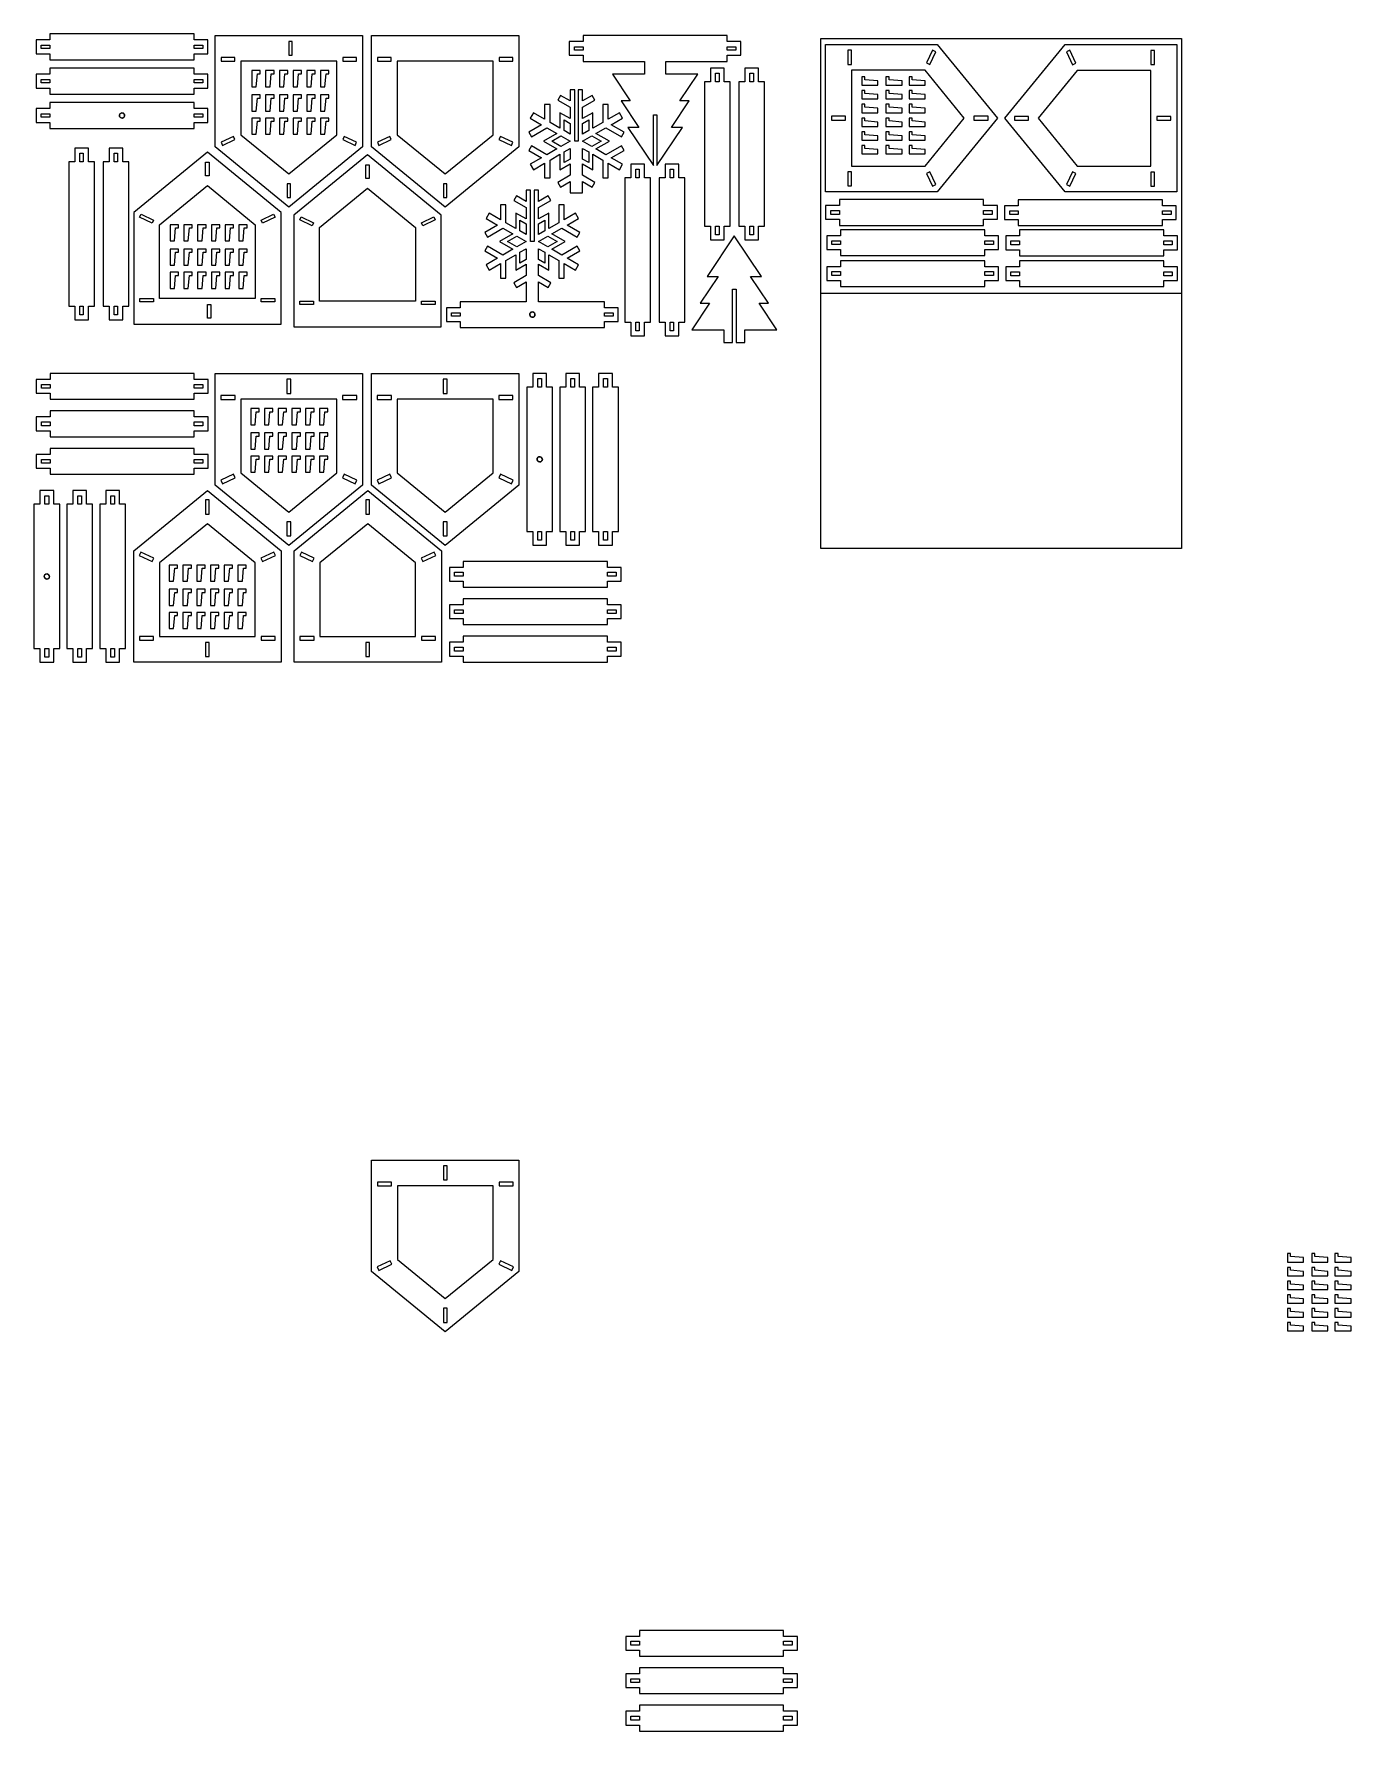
# Model space of a CAD drawing. Header units: millimetres. Extents: x -239 to 528, y -1148 to -160.
import ezdxf

# ---------------------------------------------------------------- set-up
doc = ezdxf.new("R2010")
doc.units = ezdxf.units.MM
doc.layers.add('ProfileEdges', color=4, linetype='Continuous')

msp = doc.modelspace()

# ---------------------------------------------------------------- linework, layer by layer
at = {"layer": 'ProfileEdges', "color": 6}
msp.add_line((428.89, -310.66), (218.89, -310.66), dxfattribs=at)
at = {"layer": 'ProfileEdges'}
for points in [[(-230.05, -159.52), (-230.05, -163.02), (-238.05, -163.02), (-238.05, -171.02), (-230.05, -171.02), (-230.05, -174.52), (-146.05, -174.52), (-146.05, -171.02), (-138.05, -171.02), (-138.05, -163.02), (-146.05, -163.02), (-146.05, -159.52)], [(-230.05, -168.02), (-235.05, -168.02), (-235.05, -166.02), (-230.05, -166.02)], [(-146.05, -168.02), (-146.05, -166.02), (-141.05, -166.02), (-141.05, -168.02)], [(-48.01, -225.34), (-90.91, -260.44), (-133.81, -225.34), (-133.81, -160.33), (-48.01, -160.33)], [(-90.91, -171.83), (-88.91, -171.83), (-88.91, -163.83), (-90.91, -163.83)], [(0.11, -260.44), (-42.79, -225.34), (-42.79, -160.33), (43.01, -160.33), (43.01, -225.34)], [(107.95, -198.41), (102.58, -198.41), (112.91, -213.91), (106.55, -213.91), (121.42, -236.22), (121.42, -206.59), (123.42, -206.59), (123.42, -236.22), (138.29, -213.91), (131.93, -213.91), (142.26, -198.41), (136.89, -198.41), (147.22, -182.91), (128.62, -182.91), (128.62, -175.47), (164.42, -175.47), (164.42, -171.97), (172.42, -171.97), (172.42, -163.97), (164.42, -163.97), (164.42, -160.47), (80.42, -160.47), (80.42, -163.97), (72.42, -163.97), (72.42, -171.97), (80.42, -171.97), (80.42, -175.47), (116.22, -175.47), (116.22, -182.91), (97.62, -182.91)], [(80.42, -168.97), (75.42, -168.97), (75.42, -166.97), (80.42, -166.97)], [(164.42, -168.97), (164.42, -166.97), (169.42, -166.97), (169.42, -168.97)], [(-122.31, -173.33), (-130.31, -173.33), (-130.31, -175.33), (-122.31, -175.33)], [(-118.81, -175.33), (-118.81, -218.23), (-90.91, -241.06), (-63.01, -218.23), (-63.01, -175.33)], [(-59.51, -173.33), (-59.51, -175.33), (-51.51, -175.33), (-51.51, -173.33)], [(-31.29, -175.33), (-31.29, -173.33), (-39.29, -173.33), (-39.29, -175.33)], [(0.11, -241.06), (28.01, -218.23), (28.01, -175.33), (-27.79, -175.33), (-27.79, -218.23)], [(31.51, -175.33), (39.51, -175.33), (39.51, -173.33), (31.51, -173.33)], [(-230.05, -179.52), (-230.05, -183.02), (-238.05, -183.02), (-238.05, -191.02), (-230.05, -191.02), (-230.05, -194.52), (-146.05, -194.52), (-146.05, -191.02), (-138.05, -191.02), (-138.05, -183.02), (-146.05, -183.02), (-146.05, -179.52)], [(-230.05, -188.02), (-235.05, -188.02), (-235.05, -186.02), (-230.05, -186.02)], [(-146.05, -188.02), (-146.05, -186.02), (-141.05, -186.02), (-141.05, -188.02)], [(-109.22, -182.66), (-107.53, -182.66), (-107.53, -180.86), (-112.43, -180.86), (-112.43, -190.26), (-109.85, -190.26)], [(-101.22, -182.66), (-99.53, -182.66), (-99.53, -180.86), (-104.43, -180.86), (-104.43, -190.26), (-101.85, -190.26)], [(-93.22, -182.66), (-91.53, -182.66), (-91.53, -180.86), (-96.43, -180.86), (-96.43, -190.26), (-93.85, -190.26)], [(-85.22, -182.66), (-83.53, -182.66), (-83.53, -180.86), (-88.43, -180.86), (-88.43, -190.26), (-85.85, -190.26)], [(-77.22, -182.66), (-75.53, -182.66), (-75.53, -180.86), (-80.43, -180.86), (-80.43, -190.26), (-77.85, -190.26)], [(-69.22, -182.66), (-67.53, -182.66), (-67.53, -180.86), (-72.43, -180.86), (-72.43, -190.26), (-69.85, -190.26)], [(151.14, -271.42), (154.64, -271.42), (154.64, -279.42), (162.64, -279.42), (162.64, -271.42), (166.14, -271.42), (166.14, -187.42), (162.64, -187.42), (162.64, -179.42), (154.64, -179.42), (154.64, -187.42), (151.14, -187.42)], [(159.64, -187.42), (157.64, -187.42), (157.64, -182.42), (159.64, -182.42)], [(171.14, -271.42), (174.64, -271.42), (174.64, -279.42), (182.64, -279.42), (182.64, -271.42), (186.14, -271.42), (186.14, -187.42), (182.64, -187.42), (182.64, -179.42), (174.64, -179.42), (174.64, -187.42), (171.14, -187.42)], [(179.64, -187.42), (177.64, -187.42), (177.64, -182.42), (179.64, -182.42)], [(-109.22, -196.82), (-107.53, -196.82), (-107.53, -195.02), (-112.43, -195.02), (-112.43, -204.42), (-109.85, -204.42)], [(-101.22, -196.82), (-99.53, -196.82), (-99.53, -195.02), (-104.43, -195.02), (-104.43, -204.42), (-101.85, -204.42)], [(-93.22, -196.82), (-91.53, -196.82), (-91.53, -195.02), (-96.43, -195.02), (-96.43, -204.42), (-93.85, -204.42)], [(-85.22, -196.82), (-83.53, -196.82), (-83.53, -195.02), (-88.43, -195.02), (-88.43, -204.42), (-85.85, -204.42)], [(-77.22, -196.82), (-75.53, -196.82), (-75.53, -195.02), (-80.43, -195.02), (-80.43, -204.42), (-77.85, -204.42)], [(-69.22, -196.82), (-67.53, -196.82), (-67.53, -195.02), (-72.43, -195.02), (-72.43, -204.42), (-69.85, -204.42)], [(86.18, -229.62), (91.97, -232.96), (91.97, -243.35), (95.08, -243.35), (95.08, -234.76), (101.66, -238.56), (103.46, -235.44), (96.88, -231.64), (104.33, -227.35), (102.77, -224.65), (93.77, -229.84), (87.98, -226.5), (95.78, -222), (87.98, -217.5), (93.77, -214.16), (102.77, -219.35), (104.33, -216.65), (96.88, -212.36), (103.46, -208.56), (101.66, -205.44), (95.08, -209.24), (95.08, -200.65), (91.97, -200.65), (91.97, -211.04), (86.18, -214.38), (86.18, -205.37), (80.18, -208.84), (80.18, -202.16), (87.38, -198), (85.82, -195.3), (80.18, -198.56), (80.18, -192), (77.58, -192), (77.58, -222), (75.58, -222), (75.58, -192), (72.98, -192), (72.98, -198.56), (67.34, -195.3), (65.78, -198), (72.98, -202.16), (72.98, -208.84), (66.98, -205.37), (66.98, -214.38), (61.2, -211.04), (61.2, -200.65), (58.08, -200.65), (58.08, -209.24), (51.5, -205.44), (49.7, -208.56), (56.28, -212.36), (48.84, -216.65), (50.4, -219.35), (59.4, -214.16), (65.18, -217.5), (57.38, -222), (65.18, -226.5), (59.4, -229.84), (50.4, -224.65), (48.84, -227.35), (56.28, -231.64), (49.7, -235.44), (51.5, -238.56), (58.08, -234.76), (58.08, -243.35), (61.2, -243.35), (61.2, -232.96), (66.98, -229.62), (66.98, -238.63), (72.98, -235.16), (72.98, -241.84), (65.78, -246), (67.34, -248.7), (72.98, -245.44), (72.98, -252), (80.18, -252), (80.18, -245.44), (85.82, -248.7), (87.38, -246), (80.18, -241.84), (80.18, -235.16), (86.18, -238.63)], [(-230.05, -199.52), (-230.05, -203.02), (-238.05, -203.02), (-238.05, -211.02), (-230.05, -211.02), (-230.05, -214.52), (-146.05, -214.52), (-146.05, -211.02), (-138.05, -211.02), (-138.05, -203.02), (-146.05, -203.02), (-146.05, -199.52)], [(-230.05, -208.02), (-235.05, -208.02), (-235.05, -206.02), (-230.05, -206.02)], [(-189.27, -207.96), (-188.64, -208.44), (-187.85, -208.55), (-187.11, -208.24), (-186.63, -207.61), (-186.52, -206.82), (-186.83, -206.08), (-187.46, -205.6), (-188.25, -205.49), (-188.99, -205.8), (-189.47, -206.43), (-189.57, -207.22)], [(-189.57, -206.82), (-189.27, -206.08), (-188.64, -205.6), (-187.85, -205.49), (-187.11, -205.8), (-186.63, -206.43), (-186.52, -207.22), (-186.83, -207.96), (-187.46, -208.44), (-188.25, -208.55), (-188.99, -208.24), (-189.47, -207.61)], [(-146.05, -208.02), (-146.05, -206.02), (-141.05, -206.02), (-141.05, -208.02)], [(-109.22, -210.33), (-107.53, -210.33), (-107.53, -208.53), (-112.43, -208.53), (-112.43, -217.93), (-109.85, -217.93)], [(-101.22, -210.33), (-99.53, -210.33), (-99.53, -208.53), (-104.43, -208.53), (-104.43, -217.93), (-101.85, -217.93)], [(-93.22, -210.33), (-91.53, -210.33), (-91.53, -208.53), (-96.43, -208.53), (-96.43, -217.93), (-93.85, -217.93)], [(-85.22, -210.33), (-83.53, -210.33), (-83.53, -208.53), (-88.43, -208.53), (-88.43, -217.93), (-85.85, -217.93)], [(-77.22, -210.33), (-75.53, -210.33), (-75.53, -208.53), (-80.43, -208.53), (-80.43, -217.93), (-77.85, -217.93)], [(-69.22, -210.33), (-67.53, -210.33), (-67.53, -208.53), (-72.43, -208.53), (-72.43, -217.93), (-69.85, -217.93)], [(72.98, -217.84), (69.38, -215.76), (69.38, -209.53), (72.98, -211.61)], [(80.18, -217.84), (80.18, -211.61), (83.78, -209.53), (83.78, -215.76)], [(-219.11, -318.03), (-215.61, -318.03), (-215.61, -326.03), (-207.61, -326.03), (-207.61, -318.03), (-204.11, -318.03), (-204.11, -234.03), (-207.61, -234.03), (-207.61, -226.03), (-215.61, -226.03), (-215.61, -234.03), (-219.11, -234.03)], [(-199.11, -318.03), (-195.61, -318.03), (-195.61, -326.03), (-187.61, -326.03), (-187.61, -318.03), (-184.11, -318.03), (-184.11, -234.03), (-187.61, -234.03), (-187.61, -226.03), (-195.61, -226.03), (-195.61, -234.03), (-199.11, -234.03)], [(-123.12, -219.17), (-130.35, -222.6), (-129.5, -224.4), (-122.27, -220.98)], [(-58.7, -219.17), (-59.55, -220.98), (-52.32, -224.4), (-51.47, -222.6)], [(-31.24, -220.98), (-32.1, -219.17), (-39.33, -222.6), (-38.47, -224.4)], [(31.47, -220.98), (38.7, -224.4), (39.56, -222.6), (32.33, -219.17)], [(67.58, -225.12), (62.18, -222), (67.58, -218.88), (72.98, -222)], [(72.98, -232.39), (69.38, -234.47), (69.38, -228.24), (72.98, -226.16)], [(80.18, -222), (85.58, -218.88), (90.98, -222), (85.58, -225.12)], [(80.18, -232.39), (80.18, -226.16), (83.78, -228.24), (83.78, -234.47)], [(-210.61, -234.03), (-212.61, -234.03), (-212.61, -229.03), (-210.61, -229.03)], [(-190.61, -234.03), (-192.61, -234.03), (-192.61, -229.03), (-190.61, -229.03)], [(-95.46, -263.51), (-138.36, -228.41), (-181.26, -263.51), (-181.26, -328.52), (-95.46, -328.52)], [(-139.36, -242.1), (-139.36, -234.1), (-137.36, -234.1), (-137.36, -242.1)], [(-45.09, -229.96), (-87.99, -265.06), (-87.99, -330.06), (-2.19, -330.06), (-2.19, -265.06)], [(-46.09, -243.65), (-46.09, -235.65), (-44.09, -235.65), (-44.09, -243.65)], [(104.69, -327.3), (108.19, -327.3), (108.19, -335.3), (116.19, -335.3), (116.19, -327.3), (119.69, -327.3), (119.69, -243.3), (116.19, -243.3), (116.19, -235.3), (108.19, -235.3), (108.19, -243.3), (104.69, -243.3)], [(124.69, -327.3), (128.19, -327.3), (128.19, -335.3), (136.19, -335.3), (136.19, -327.3), (139.69, -327.3), (139.69, -243.3), (136.19, -243.3), (136.19, -235.3), (128.19, -235.3), (128.19, -243.3), (124.69, -243.3)], [(-91.91, -246.75), (-91.91, -254.75), (-89.91, -254.75), (-89.91, -246.75)], [(-0.89, -246.75), (-0.89, -254.75), (1.11, -254.75), (1.11, -246.75)], [(113.19, -243.3), (111.19, -243.3), (111.19, -238.3), (113.19, -238.3)], [(133.19, -243.3), (131.19, -243.3), (131.19, -238.3), (133.19, -238.3)], [(-166.26, -313.52), (-166.26, -270.62), (-138.36, -247.79), (-110.46, -270.62), (-110.46, -313.52)], [(-45.09, -249.34), (-17.19, -272.16), (-17.19, -315.06), (-72.99, -315.06), (-72.99, -272.16)], [(0.89, -326.93), (8.89, -326.93), (8.89, -330.43), (92.89, -330.43), (92.89, -326.93), (100.89, -326.93), (100.89, -318.93), (92.89, -318.93), (92.89, -315.43), (54.49, -315.43), (54.49, -303.87), (60.14, -307.13), (61.69, -304.43), (54.49, -300.27), (54.49, -293.59), (60.49, -297.06), (60.49, -288.05), (66.28, -291.39), (66.28, -301.78), (69.4, -301.78), (69.4, -293.19), (75.98, -296.99), (77.78, -293.87), (71.2, -290.07), (78.64, -285.78), (77.08, -283.08), (68.08, -288.27), (62.29, -284.93), (70.09, -280.43), (62.29, -275.93), (68.08, -272.59), (77.08, -277.78), (78.64, -275.08), (71.2, -270.79), (77.78, -266.99), (75.98, -263.87), (69.4, -267.67), (69.4, -259.08), (66.28, -259.08), (66.28, -269.47), (60.49, -272.81), (60.49, -263.8), (54.49, -267.27), (54.49, -260.59), (61.69, -256.43), (60.14, -253.73), (54.49, -256.99), (54.49, -250.43), (51.89, -250.43), (51.89, -280.43), (49.89, -280.43), (49.89, -250.43), (47.29, -250.43), (47.29, -256.99), (41.65, -253.73), (40.09, -256.43), (47.29, -260.59), (47.29, -267.27), (41.29, -263.8), (41.29, -272.81), (35.51, -269.47), (35.51, -259.08), (32.39, -259.08), (32.39, -267.67), (25.81, -263.87), (24.01, -266.99), (30.59, -270.79), (23.15, -275.08), (24.71, -277.78), (33.71, -272.59), (39.49, -275.93), (31.69, -280.43), (39.49, -284.93), (33.71, -288.27), (24.71, -283.08), (23.15, -285.78), (30.59, -290.07), (24.01, -293.87), (25.81, -296.99), (32.39, -293.19), (32.39, -301.78), (35.51, -301.78), (35.51, -291.39), (41.29, -288.05), (41.29, -297.06), (47.29, -293.59), (47.29, -300.27), (40.09, -304.43), (41.65, -307.13), (47.29, -303.87), (47.29, -315.43), (8.89, -315.43), (8.89, -318.93), (0.89, -318.93)], [(-170.58, -269.68), (-177.8, -266.26), (-176.95, -264.45), (-169.72, -267.87)], [(-106.15, -269.68), (-107, -267.87), (-99.77, -264.45), (-98.92, -266.26)], [(-76.45, -269.42), (-77.3, -271.23), (-84.53, -267.8), (-83.68, -265.99)], [(-13.73, -269.42), (-6.5, -265.99), (-5.65, -267.8), (-12.87, -271.23)], [(-156.82, -272.42), (-155.12, -272.42), (-155.12, -270.62), (-160.02, -270.62), (-160.02, -280.02), (-157.45, -280.02)], [(-148.82, -272.42), (-147.12, -272.42), (-147.12, -270.62), (-152.02, -270.62), (-152.02, -280.02), (-149.45, -280.02)], [(-140.82, -272.42), (-139.12, -272.42), (-139.12, -270.62), (-144.02, -270.62), (-144.02, -280.02), (-141.45, -280.02)], [(-132.82, -272.42), (-131.12, -272.42), (-131.12, -270.62), (-136.02, -270.62), (-136.02, -280.02), (-133.45, -280.02)], [(-124.82, -272.42), (-123.12, -272.42), (-123.12, -270.62), (-128.02, -270.62), (-128.02, -280.02), (-125.45, -280.02)], [(-116.82, -272.42), (-115.12, -272.42), (-115.12, -270.62), (-120.02, -270.62), (-120.02, -280.02), (-117.45, -280.02)], [(47.29, -276.27), (43.69, -274.19), (43.69, -267.96), (47.29, -270.04)], [(54.49, -276.27), (54.49, -270.04), (58.09, -267.96), (58.09, -274.19)], [(159.64, -271.42), (159.64, -276.42), (157.64, -276.42), (157.64, -271.42)], [(179.64, -271.42), (179.64, -276.42), (177.64, -276.42), (177.64, -271.42)], [(-156.82, -286.58), (-155.12, -286.58), (-155.12, -284.78), (-160.02, -284.78), (-160.02, -294.18), (-157.45, -294.18)], [(-148.82, -286.58), (-147.12, -286.58), (-147.12, -284.78), (-152.02, -284.78), (-152.02, -294.18), (-149.45, -294.18)], [(-140.82, -286.58), (-139.12, -286.58), (-139.12, -284.78), (-144.02, -284.78), (-144.02, -294.18), (-141.45, -294.18)], [(-132.82, -286.58), (-131.12, -286.58), (-131.12, -284.78), (-136.02, -284.78), (-136.02, -294.18), (-133.45, -294.18)], [(-124.82, -286.58), (-123.12, -286.58), (-123.12, -284.78), (-128.02, -284.78), (-128.02, -294.18), (-125.45, -294.18)], [(-116.82, -286.58), (-115.12, -286.58), (-115.12, -284.78), (-120.02, -284.78), (-120.02, -294.18), (-117.45, -294.18)], [(41.89, -283.55), (36.49, -280.43), (41.89, -277.31), (47.29, -280.43)], [(43.69, -292.9), (43.69, -286.67), (47.29, -284.59), (47.29, -290.82)], [(59.89, -283.55), (54.49, -280.43), (59.89, -277.31), (65.29, -280.43)], [(58.09, -292.9), (54.49, -290.82), (54.49, -284.59), (58.09, -286.67)], [(168.54, -276.99), (152.66, -300.79), (159.03, -300.79), (148.7, -316.29), (154.07, -316.29), (143.74, -331.79), (162.34, -331.79), (162.34, -339.23), (167.54, -339.23), (167.54, -308.11), (169.54, -308.11), (169.54, -339.23), (174.74, -339.23), (174.74, -331.79), (193.34, -331.79), (183, -316.29), (188.38, -316.29), (178.04, -300.79), (184.41, -300.79)], [(-156.82, -300.09), (-155.12, -300.09), (-155.12, -298.29), (-160.02, -298.29), (-160.02, -307.69), (-157.45, -307.69)], [(-148.82, -300.09), (-147.12, -300.09), (-147.12, -298.29), (-152.02, -298.29), (-152.02, -307.69), (-149.45, -307.69)], [(-140.82, -300.09), (-139.12, -300.09), (-139.12, -298.29), (-144.02, -298.29), (-144.02, -307.69), (-141.45, -307.69)], [(-132.82, -300.09), (-131.12, -300.09), (-131.12, -298.29), (-136.02, -298.29), (-136.02, -307.69), (-133.45, -307.69)], [(-124.82, -300.09), (-123.12, -300.09), (-123.12, -298.29), (-128.02, -298.29), (-128.02, -307.69), (-125.45, -307.69)], [(-116.82, -300.09), (-115.12, -300.09), (-115.12, -298.29), (-120.02, -298.29), (-120.02, -307.69), (-117.45, -307.69)], [(-169.76, -315.52), (-177.76, -315.52), (-177.76, -313.52), (-169.76, -313.52)], [(-106.96, -315.52), (-106.96, -313.52), (-98.96, -313.52), (-98.96, -315.52)], [(-76.49, -315.06), (-76.49, -317.06), (-84.49, -317.06), (-84.49, -315.06)], [(-13.69, -315.06), (-5.69, -315.06), (-5.69, -317.06), (-13.69, -317.06)], [(-210.61, -318.03), (-210.61, -323.03), (-212.61, -323.03), (-212.61, -318.03)], [(-190.61, -318.03), (-190.61, -323.03), (-192.61, -323.03), (-192.61, -318.03)], [(-138.36, -317.02), (-136.36, -317.02), (-136.36, -325.02), (-138.36, -325.02)], [(8.89, -323.93), (3.89, -323.93), (3.89, -321.93), (8.89, -321.93)], [(52.32, -322.34), (51.83, -321.71), (51.1, -321.4), (50.31, -321.51), (49.67, -321.99), (49.37, -322.73), (49.47, -323.52), (49.96, -324.15), (50.69, -324.46), (51.48, -324.35), (52.12, -323.87), (52.42, -323.13)], [(52.32, -323.52), (51.83, -324.15), (51.1, -324.46), (50.31, -324.35), (49.67, -323.87), (49.37, -323.13), (49.47, -322.34), (49.96, -321.71), (50.69, -321.4), (51.48, -321.51), (52.12, -321.99), (52.42, -322.73)], [(92.89, -323.93), (92.89, -321.93), (97.89, -321.93), (97.89, -323.93)], [(113.19, -327.3), (113.19, -332.3), (111.19, -332.3), (111.19, -327.3)], [(133.19, -327.3), (133.19, -332.3), (131.19, -332.3), (131.19, -327.3)]]:
    msp.add_lwpolyline(points, close=True, dxfattribs=at)
at = {"layer": 'ProfileEdges', "color": 6}
for points in [[(218.89, -162.16), (428.89, -162.16), (428.89, -459.16), (218.89, -459.16)], [(321.84, -208.54), (286.74, -251.44), (221.73, -251.43), (221.73, -165.63), (286.74, -165.63)], [(326.05, -208.64), (361.15, -165.74), (426.16, -165.74), (426.16, -251.54), (361.15, -251.54)], [(236.86, -177.26), (236.86, -169.01), (234.61, -169.01), (234.61, -177.26)], [(282.43, -177.34), (285.97, -169.89), (283.93, -168.93), (280.4, -176.38)], [(365.46, -177.44), (367.49, -176.48), (363.96, -169.03), (361.93, -169.99)], [(411.04, -177.36), (413.29, -177.36), (413.29, -169.11), (411.04, -169.11)], [(302.46, -208.54), (279.63, -180.63), (236.73, -180.63), (236.73, -236.43), (279.63, -236.44)], [(244.5, -186.18), (244.5, -184.48), (242.7, -184.48), (242.7, -189.38), (252.1, -189.38), (252.1, -186.8)], [(258.66, -186.18), (258.66, -184.48), (256.86, -184.48), (256.86, -189.38), (266.26, -189.38), (266.26, -186.8)], [(272.17, -186.18), (272.17, -184.48), (270.37, -184.48), (270.37, -189.38), (279.77, -189.38), (279.77, -186.8)], [(345.44, -208.64), (368.26, -236.54), (411.16, -236.54), (411.16, -180.74), (368.26, -180.74)], [(244.5, -194.18), (244.5, -192.48), (242.7, -192.48), (242.7, -197.38), (252.1, -197.38), (252.1, -194.8)], [(258.66, -194.18), (258.66, -192.48), (256.86, -192.48), (256.86, -197.38), (266.26, -197.38), (266.26, -194.8)], [(272.17, -194.18), (272.17, -192.48), (270.37, -192.48), (270.37, -197.38), (279.77, -197.38), (279.77, -194.8)], [(225.11, -209.66), (233.36, -209.66), (233.36, -207.41), (225.11, -207.41)], [(244.5, -202.18), (244.5, -200.48), (242.7, -200.48), (242.7, -205.38), (252.1, -205.38), (252.1, -202.8)], [(258.66, -202.18), (258.66, -200.48), (256.86, -200.48), (256.86, -205.38), (266.26, -205.38), (266.26, -202.8)], [(272.17, -202.18), (272.17, -200.48), (270.37, -200.48), (270.37, -205.38), (279.77, -205.38), (279.77, -202.8)], [(308.02, -209.66), (316.27, -209.66), (316.27, -207.41), (308.02, -207.41)], [(339.87, -207.51), (331.62, -207.51), (331.62, -209.76), (339.87, -209.76)], [(422.79, -207.51), (414.54, -207.51), (414.54, -209.76), (422.79, -209.76)], [(244.5, -210.18), (244.5, -208.48), (242.7, -208.48), (242.7, -213.38), (252.1, -213.38), (252.1, -210.8)], [(244.5, -218.18), (244.5, -216.48), (242.7, -216.48), (242.7, -221.38), (252.1, -221.38), (252.1, -218.8)], [(258.66, -210.18), (258.66, -208.48), (256.86, -208.48), (256.86, -213.38), (266.26, -213.38), (266.26, -210.8)], [(258.66, -218.18), (258.66, -216.48), (256.86, -216.48), (256.86, -221.38), (266.26, -221.38), (266.26, -218.8)], [(272.17, -210.18), (272.17, -208.48), (270.37, -208.48), (270.37, -213.38), (279.77, -213.38), (279.77, -210.8)], [(272.17, -218.18), (272.17, -216.48), (270.37, -216.48), (270.37, -221.38), (279.77, -221.38), (279.77, -218.8)], [(244.5, -226.18), (244.5, -224.48), (242.7, -224.48), (242.7, -229.38), (252.1, -229.38), (252.1, -226.8)], [(258.66, -226.18), (258.66, -224.48), (256.86, -224.48), (256.86, -229.38), (266.26, -229.38), (266.26, -226.8)], [(272.17, -226.18), (272.17, -224.48), (270.37, -224.48), (270.37, -229.38), (279.77, -229.38), (279.77, -226.8)], [(236.86, -239.81), (234.61, -239.81), (234.61, -248.06), (236.86, -248.06)], [(282.43, -239.73), (280.4, -240.69), (283.93, -248.14), (285.97, -247.18)], [(365.46, -239.83), (361.93, -247.28), (363.96, -248.25), (367.49, -240.79)], [(411.04, -239.91), (411.04, -248.16), (413.29, -248.16), (413.29, -239.91)], [(229.73, -262.34), (229.73, -264.59), (224.73, -264.59), (224.73, -262.34)], [(318.73, -262.34), (318.73, -264.59), (313.73, -264.59), (313.73, -262.34)], [(333.91, -262.47), (333.91, -264.72), (328.91, -264.72), (328.91, -262.47)], [(422.91, -262.47), (422.91, -264.72), (417.91, -264.72), (417.91, -262.47)], [(230.4, -279.9), (230.4, -282.15), (225.4, -282.15), (225.4, -279.9)], [(319.4, -279.9), (319.4, -282.15), (314.4, -282.15), (314.4, -279.9)], [(334.58, -280.03), (334.58, -282.28), (329.58, -282.28), (329.58, -280.03)], [(423.58, -280.03), (423.58, -282.28), (418.58, -282.28), (418.58, -280.03)], [(230.4, -297.91), (230.4, -300.16), (225.4, -300.16), (225.4, -297.91)], [(319.4, -297.91), (319.4, -300.16), (314.4, -300.16), (314.4, -297.91)], [(334.58, -298.04), (334.58, -300.29), (329.58, -300.29), (329.58, -298.04)], [(423.58, -298.04), (423.58, -300.29), (418.58, -300.29), (418.58, -298.04)], [(-229.96, -363.61), (-229.96, -365.86), (-234.96, -365.86), (-234.96, -363.61)], [(-140.96, -363.61), (-140.96, -365.86), (-145.96, -365.86), (-145.96, -363.61)], [(-90.91, -457.34), (-133.81, -422.24), (-133.81, -357.24), (-48.01, -357.24), (-48.01, -422.24)], [(-92.03, -360.61), (-92.03, -368.86), (-89.78, -368.86), (-89.78, -360.61)], [(0.11, -457.34), (-42.79, -422.24), (-42.79, -357.24), (43.01, -357.24), (43.01, -422.24)], [(-1.01, -360.61), (-1.01, -368.86), (1.24, -368.86), (1.24, -360.61)], [(56.33, -365.24), (54.08, -365.24), (54.08, -360.24), (56.33, -360.24)], [(75.49, -365.24), (73.24, -365.24), (73.24, -360.24), (75.49, -360.24)], [(94.66, -365.24), (92.41, -365.24), (92.41, -360.24), (94.66, -360.24)], [(-122.18, -372.36), (-122.18, -370.11), (-130.43, -370.11), (-130.43, -372.36)], [(-90.91, -437.96), (-63.01, -415.13), (-63.01, -372.24), (-118.81, -372.24), (-118.81, -415.13)], [(-59.63, -372.36), (-51.38, -372.36), (-51.38, -370.11), (-59.63, -370.11)], [(-31.16, -372.36), (-31.16, -370.11), (-39.41, -370.11), (-39.41, -372.36)], [(0.11, -437.96), (28.01, -415.13), (28.01, -372.24), (-27.79, -372.24), (-27.79, -415.13)], [(31.39, -372.36), (39.64, -372.36), (39.64, -370.11), (31.39, -370.11)], [(-109.9, -379.5), (-108.2, -379.5), (-108.2, -377.7), (-113.1, -377.7), (-113.1, -387.1), (-110.53, -387.1)], [(-101.9, -379.5), (-100.2, -379.5), (-100.2, -377.7), (-105.1, -377.7), (-105.1, -387.1), (-102.53, -387.1)], [(-93.9, -379.5), (-92.2, -379.5), (-92.2, -377.7), (-97.1, -377.7), (-97.1, -387.1), (-94.53, -387.1)], [(-85.9, -379.5), (-84.2, -379.5), (-84.2, -377.7), (-89.1, -377.7), (-89.1, -387.1), (-86.53, -387.1)], [(-77.9, -379.5), (-76.2, -379.5), (-76.2, -377.7), (-81.1, -377.7), (-81.1, -387.1), (-78.53, -387.1)], [(-69.9, -379.5), (-68.2, -379.5), (-68.2, -377.7), (-73.1, -377.7), (-73.1, -387.1), (-70.53, -387.1)], [(-229.96, -385.42), (-229.96, -387.67), (-234.96, -387.67), (-234.96, -385.42)], [(-140.96, -385.42), (-140.96, -387.67), (-145.96, -387.67), (-145.96, -385.42)], [(-109.9, -393.66), (-108.2, -393.66), (-108.2, -391.86), (-113.1, -391.86), (-113.1, -401.26), (-110.53, -401.26)], [(-101.9, -393.66), (-100.2, -393.66), (-100.2, -391.86), (-105.1, -391.86), (-105.1, -401.26), (-102.53, -401.26)], [(-93.9, -393.66), (-92.2, -393.66), (-92.2, -391.86), (-97.1, -391.86), (-97.1, -401.26), (-94.53, -401.26)], [(-85.9, -393.66), (-84.2, -393.66), (-84.2, -391.86), (-89.1, -391.86), (-89.1, -401.26), (-86.53, -401.26)], [(-77.9, -393.66), (-76.2, -393.66), (-76.2, -391.86), (-81.1, -391.86), (-81.1, -401.26), (-78.53, -401.26)], [(-69.9, -393.66), (-68.2, -393.66), (-68.2, -391.86), (-73.1, -391.86), (-73.1, -401.26), (-70.53, -401.26)], [(-229.96, -407.24), (-229.96, -409.49), (-234.96, -409.49), (-234.96, -407.24)], [(-140.96, -407.24), (-140.96, -409.49), (-145.96, -409.49), (-145.96, -407.24)], [(-109.9, -407.17), (-108.2, -407.17), (-108.2, -405.37), (-113.1, -405.37), (-113.1, -414.77), (-110.53, -414.77)], [(-101.9, -407.17), (-100.2, -407.17), (-100.2, -405.37), (-105.1, -405.37), (-105.1, -414.77), (-102.53, -414.77)], [(-93.9, -407.17), (-92.2, -407.17), (-92.2, -405.37), (-97.1, -405.37), (-97.1, -414.77), (-94.53, -414.77)], [(-85.9, -407.17), (-84.2, -407.17), (-84.2, -405.37), (-89.1, -405.37), (-89.1, -414.77), (-86.53, -414.77)], [(-77.9, -407.17), (-76.2, -407.17), (-76.2, -405.37), (-81.1, -405.37), (-81.1, -414.77), (-78.53, -414.77)], [(-69.9, -407.17), (-68.2, -407.17), (-68.2, -405.37), (-73.1, -405.37), (-73.1, -414.77), (-70.53, -414.77)], [(54.61, -405.81), (53.98, -406.3), (53.68, -407.04), (53.78, -407.83), (54.27, -408.46), (55, -408.76), (55.79, -408.66), (56.43, -408.17), (56.73, -407.44), (56.63, -406.65), (56.14, -406.02), (55.41, -405.71)], [(55.79, -405.81), (56.43, -406.3), (56.73, -407.04), (56.63, -407.83), (56.14, -408.46), (55.41, -408.76), (54.61, -408.66), (53.98, -408.17), (53.68, -407.44), (53.78, -406.65), (54.27, -406.02), (55, -405.71)], [(-122.1, -417.94), (-123.06, -415.91), (-130.52, -419.44), (-129.56, -421.47)], [(-59.72, -417.94), (-52.26, -421.47), (-51.3, -419.44), (-58.76, -415.91)], [(-31.08, -417.94), (-32.04, -415.91), (-39.5, -419.44), (-38.53, -421.47)], [(31.3, -417.94), (38.76, -421.47), (39.72, -419.44), (32.27, -415.91)], [(-230.72, -433.42), (-232.97, -433.42), (-232.97, -428.42), (-230.72, -428.42)], [(-211.56, -433.42), (-213.81, -433.42), (-213.81, -428.42), (-211.56, -428.42)], [(-192.39, -433.42), (-194.64, -433.42), (-194.64, -428.42), (-192.39, -428.42)], [(-138.36, -425.31), (-95.46, -460.41), (-95.46, -525.42), (-181.26, -525.42), (-181.26, -460.41)], [(-137.24, -439.13), (-137.24, -430.88), (-139.49, -430.88), (-139.49, -439.13)], [(-44.95, -425.31), (-2.05, -460.41), (-2.06, -525.42), (-87.86, -525.42), (-87.86, -460.41)], [(-43.83, -439.13), (-43.83, -430.88), (-46.08, -430.88), (-46.08, -439.13)], [(-138.36, -444.69), (-166.26, -467.52), (-166.26, -510.42), (-110.46, -510.42), (-110.46, -467.52)], [(-92.04, -443.53), (-92.04, -451.78), (-89.79, -451.78), (-89.79, -443.53)], [(-44.95, -444.69), (-72.86, -467.52), (-72.86, -510.42), (-17.05, -510.42), (-17.05, -467.52)], [(-1.01, -443.53), (-1.01, -451.78), (1.24, -451.78), (1.24, -443.53)], [(56.33, -454.24), (54.08, -454.24), (54.08, -449.24), (56.33, -449.24)], [(75.49, -454.24), (73.24, -454.24), (73.24, -449.24), (75.49, -449.24)], [(94.66, -454.24), (92.41, -454.24), (92.41, -449.24), (94.66, -449.24)], [(-169.55, -464.72), (-177.01, -461.18), (-177.97, -463.22), (-170.52, -466.75)], [(-107.17, -464.72), (-106.21, -466.75), (-98.75, -463.22), (-99.71, -461.18)], [(-76.15, -464.72), (-83.6, -461.18), (-84.56, -463.22), (-77.11, -466.75)], [(-13.76, -464.72), (-12.8, -466.75), (-5.35, -463.22), (-6.31, -461.18)], [(-232.44, -474), (-233.07, -474.48), (-233.37, -475.22), (-233.27, -476.01), (-232.78, -476.64), (-232.05, -476.94), (-231.26, -476.84), (-230.62, -476.36), (-230.32, -475.62), (-230.42, -474.83), (-230.91, -474.2), (-231.64, -473.89)], [(-231.26, -474), (-230.62, -474.48), (-230.32, -475.22), (-230.42, -476.01), (-230.91, -476.64), (-231.64, -476.94), (-232.44, -476.84), (-233.07, -476.36), (-233.37, -475.62), (-233.27, -474.83), (-232.78, -474.2), (-232.05, -473.89)], [(-157.35, -470.56), (-155.66, -470.56), (-155.66, -468.76), (-160.56, -468.76), (-160.56, -478.16), (-157.98, -478.16)], [(-149.35, -470.56), (-147.66, -470.56), (-147.66, -468.76), (-152.56, -468.76), (-152.56, -478.16), (-149.98, -478.16)], [(-141.35, -470.56), (-139.66, -470.56), (-139.66, -468.76), (-144.56, -468.76), (-144.56, -478.16), (-141.98, -478.16)], [(-133.35, -470.56), (-131.66, -470.56), (-131.66, -468.76), (-136.56, -468.76), (-136.56, -478.16), (-133.98, -478.16)], [(-125.35, -470.56), (-123.66, -470.56), (-123.66, -468.76), (-128.56, -468.76), (-128.56, -478.16), (-125.98, -478.16)], [(-117.35, -470.56), (-115.66, -470.56), (-115.66, -468.76), (-120.56, -468.76), (-120.56, -478.16), (-117.98, -478.16)], [(10.63, -472.99), (10.63, -475.24), (5.63, -475.24), (5.63, -472.99)], [(99.63, -472.99), (99.63, -475.24), (94.63, -475.24), (94.63, -472.99)], [(-157.35, -484.71), (-155.66, -484.71), (-155.66, -482.91), (-160.56, -482.91), (-160.56, -492.31), (-157.98, -492.31)], [(-149.35, -484.71), (-147.66, -484.71), (-147.66, -482.91), (-152.56, -482.91), (-152.56, -492.31), (-149.98, -492.31)], [(-141.35, -484.71), (-139.66, -484.71), (-139.66, -482.91), (-144.56, -482.91), (-144.56, -492.31), (-141.98, -492.31)], [(-133.35, -484.71), (-131.66, -484.71), (-131.66, -482.91), (-136.56, -482.91), (-136.56, -492.31), (-133.98, -492.31)], [(-125.35, -484.71), (-123.66, -484.71), (-123.66, -482.91), (-128.56, -482.91), (-128.56, -492.31), (-125.98, -492.31)], [(-117.35, -484.71), (-115.66, -484.71), (-115.66, -482.91), (-120.56, -482.91), (-120.56, -492.31), (-117.98, -492.31)], [(-157.35, -498.22), (-155.66, -498.22), (-155.66, -496.42), (-160.56, -496.42), (-160.56, -505.82), (-157.98, -505.82)], [(-149.35, -498.22), (-147.66, -498.22), (-147.66, -496.42), (-152.56, -496.42), (-152.56, -505.82), (-149.98, -505.82)], [(-141.35, -498.22), (-139.66, -498.22), (-139.66, -496.42), (-144.56, -496.42), (-144.56, -505.82), (-141.98, -505.82)], [(-133.35, -498.22), (-131.66, -498.22), (-131.66, -496.42), (-136.56, -496.42), (-136.56, -505.82), (-133.98, -505.82)], [(-125.35, -498.22), (-123.66, -498.22), (-123.66, -496.42), (-128.56, -496.42), (-128.56, -505.82), (-125.98, -505.82)], [(-117.35, -498.22), (-115.66, -498.22), (-115.66, -496.42), (-120.56, -496.42), (-120.56, -505.82), (-117.98, -505.82)], [(10.63, -494.81), (10.63, -497.06), (5.63, -497.06), (5.63, -494.81)], [(99.63, -494.81), (99.63, -497.06), (94.63, -497.06), (94.63, -494.81)], [(-169.64, -510.29), (-177.89, -510.29), (-177.89, -512.54), (-169.64, -512.54)], [(-137.24, -522.04), (-137.24, -513.79), (-139.49, -513.79), (-139.49, -522.04)], [(-107.09, -510.29), (-107.09, -512.54), (-98.84, -512.54), (-98.84, -510.29)], [(-76.23, -510.29), (-84.48, -510.29), (-84.48, -512.54), (-76.23, -512.54)], [(-43.83, -522.04), (-43.83, -513.79), (-46.08, -513.79), (-46.08, -522.04)], [(-13.68, -510.29), (-13.68, -512.54), (-5.43, -512.54), (-5.43, -510.29)], [(-230.72, -522.42), (-232.97, -522.42), (-232.97, -517.42), (-230.72, -517.42)], [(-211.56, -522.42), (-213.81, -522.42), (-213.81, -517.42), (-211.56, -517.42)], [(-192.39, -522.42), (-194.64, -522.42), (-194.64, -517.42), (-192.39, -517.42)], [(10.63, -516.62), (10.63, -518.87), (5.63, -518.87), (5.63, -516.62)], [(99.63, -516.62), (99.63, -518.87), (94.63, -518.87), (94.63, -516.62)], [(0.23, -915.33), (-42.67, -880.23), (-42.67, -815.22), (43.13, -815.22), (43.13, -880.23)], [(0.23, -915.33), (-42.67, -880.23), (-42.67, -815.22), (43.13, -815.22), (43.13, -880.23)], [(-0.9, -818.6), (-0.9, -826.85), (1.35, -826.85), (1.35, -818.6)], [(-31.05, -830.35), (-31.05, -828.1), (-39.3, -828.1), (-39.3, -830.35)], [(-31.05, -830.35), (-31.05, -828.1), (-39.3, -828.1), (-39.3, -830.35)], [(31.5, -830.35), (39.75, -830.35), (39.75, -828.1), (31.5, -828.1)], [(31.5, -830.35), (39.75, -830.35), (39.75, -828.1), (31.5, -828.1)], [(0.23, -895.95), (28.13, -873.12), (28.13, -830.22), (-27.67, -830.22), (-27.67, -873.12)], [(0.23, -895.95), (28.13, -873.12), (28.13, -830.22), (-27.67, -830.22), (-27.67, -873.12)], [(-30.96, -875.92), (-31.93, -873.89), (-39.38, -877.42), (-38.42, -879.46)], [(-30.96, -875.92), (-31.93, -873.89), (-39.38, -877.42), (-38.42, -879.46)], [(31.42, -875.92), (38.87, -879.46), (39.84, -877.42), (32.38, -873.89)], [(31.42, -875.92), (38.87, -879.46), (39.84, -877.42), (32.38, -873.89)], [(492.44, -871.43), (492.44, -869.74), (490.64, -869.74), (490.64, -874.64), (500.04, -874.64), (500.04, -872.06)], [(492.44, -879.43), (492.44, -877.74), (490.64, -877.74), (490.64, -882.64), (500.04, -882.64), (500.04, -880.06)], [(506.59, -871.43), (506.59, -869.74), (504.79, -869.74), (504.79, -874.64), (514.19, -874.64), (514.19, -872.06)], [(506.59, -879.43), (506.59, -877.74), (504.79, -877.74), (504.79, -882.64), (514.19, -882.64), (514.19, -880.06)], [(520.1, -871.43), (520.1, -869.74), (518.3, -869.74), (518.3, -874.64), (527.7, -874.64), (527.7, -872.06)], [(520.1, -879.43), (520.1, -877.74), (518.3, -877.74), (518.3, -882.64), (527.7, -882.64), (527.7, -880.06)], [(492.44, -887.43), (492.44, -885.74), (490.64, -885.74), (490.64, -890.64), (500.04, -890.64), (500.04, -888.06)], [(506.59, -887.43), (506.59, -885.74), (504.79, -885.74), (504.79, -890.64), (514.19, -890.64), (514.19, -888.06)], [(520.1, -887.43), (520.1, -885.74), (518.3, -885.74), (518.3, -890.64), (527.7, -890.64), (527.7, -888.06)], [(492.44, -895.43), (492.44, -893.74), (490.64, -893.74), (490.64, -898.64), (500.04, -898.64), (500.04, -896.06)], [(506.59, -895.43), (506.59, -893.74), (504.79, -893.74), (504.79, -898.64), (514.19, -898.64), (514.19, -896.06)], [(520.1, -895.43), (520.1, -893.74), (518.3, -893.74), (518.3, -898.64), (527.7, -898.64), (527.7, -896.06)], [(-0.9, -901.51), (-0.9, -909.76), (1.35, -909.76), (1.35, -901.51)], [(-0.9, -901.51), (-0.9, -909.76), (1.35, -909.76), (1.35, -901.51)], [(492.44, -903.43), (492.44, -901.74), (490.64, -901.74), (490.64, -906.64), (500.04, -906.64), (500.04, -904.06)], [(506.59, -903.43), (506.59, -901.74), (504.79, -901.74), (504.79, -906.64), (514.19, -906.64), (514.19, -904.06)], [(520.1, -903.43), (520.1, -901.74), (518.3, -901.74), (518.3, -906.64), (527.7, -906.64), (527.7, -904.06)], [(492.44, -911.43), (492.44, -909.74), (490.64, -909.74), (490.64, -914.64), (500.04, -914.64), (500.04, -912.06)], [(506.59, -911.43), (506.59, -909.74), (504.79, -909.74), (504.79, -914.64), (514.19, -914.64), (514.19, -912.06)], [(520.1, -911.43), (520.1, -909.74), (518.3, -909.74), (518.3, -914.64), (527.7, -914.64), (527.7, -912.06)], [(113.27, -1095.48), (113.27, -1097.73), (108.27, -1097.73), (108.27, -1095.48)], [(202.27, -1095.48), (202.27, -1097.73), (197.27, -1097.73), (197.27, -1095.48)], [(113.27, -1117.3), (113.27, -1119.55), (108.27, -1119.55), (108.27, -1117.3)], [(202.27, -1117.3), (202.27, -1119.55), (197.27, -1119.55), (197.27, -1117.3)], [(113.27, -1139.11), (113.27, -1141.36), (108.27, -1141.36), (108.27, -1139.11)], [(202.27, -1139.11), (202.27, -1141.36), (197.27, -1141.36), (197.27, -1139.11)]]:
    msp.add_lwpolyline(points, close=True, dxfattribs=at)
for points in [[(229.73, -270.97), (313.73, -270.97), (313.73, -267.47), (321.73, -267.47), (321.73, -259.47), (313.73, -259.47), (313.73, -255.97), (229.73, -255.97), (229.73, -259.47), (221.73, -259.47), (221.73, -267.47), (229.73, -267.47), (229.73, -270.97)], [(333.91, -271.09), (417.91, -271.09), (417.91, -267.59), (425.91, -267.59), (425.91, -259.59), (417.91, -259.59), (417.91, -256.09), (333.91, -256.09), (333.91, -259.59), (325.91, -259.59), (325.91, -267.59), (333.91, -267.59), (333.91, -271.09)], [(230.4, -288.53), (314.4, -288.53), (314.4, -285.03), (322.4, -285.03), (322.4, -277.03), (314.4, -277.03), (314.4, -273.53), (230.4, -273.53), (230.4, -277.03), (222.4, -277.03), (222.4, -285.03), (230.4, -285.03), (230.4, -288.53)], [(334.58, -288.65), (418.58, -288.65), (418.58, -285.15), (426.58, -285.15), (426.58, -277.15), (418.58, -277.15), (418.58, -273.65), (334.58, -273.65), (334.58, -277.15), (326.58, -277.15), (326.58, -285.15), (334.58, -285.15), (334.58, -288.65)], [(230.4, -306.54), (314.4, -306.54), (314.4, -303.04), (322.4, -303.04), (322.4, -295.04), (314.4, -295.04), (314.4, -291.54), (230.4, -291.54), (230.4, -295.04), (222.4, -295.04), (222.4, -303.04), (230.4, -303.04), (230.4, -306.54)], [(334.58, -306.66), (418.58, -306.66), (418.58, -303.16), (426.58, -303.16), (426.58, -295.16), (418.58, -295.16), (418.58, -291.66), (334.58, -291.66), (334.58, -295.16), (326.58, -295.16), (326.58, -303.16), (334.58, -303.16), (334.58, -306.66)], [(-229.96, -372.24), (-145.96, -372.24), (-145.96, -368.74), (-137.96, -368.74), (-137.96, -360.74), (-145.96, -360.74), (-145.96, -357.24), (-229.96, -357.24), (-229.96, -360.74), (-237.96, -360.74), (-237.96, -368.74), (-229.96, -368.74), (-229.96, -372.24)], [(47.7, -365.24), (47.7, -449.24), (51.2, -449.24), (51.2, -457.24), (59.2, -457.24), (59.2, -449.24), (62.7, -449.24), (62.7, -365.24), (59.2, -365.24), (59.2, -357.24), (51.2, -357.24), (51.2, -365.24), (47.7, -365.24)], [(66.87, -365.24), (66.87, -449.24), (70.37, -449.24), (70.37, -457.24), (78.37, -457.24), (78.37, -449.24), (81.87, -449.24), (81.87, -365.24), (78.37, -365.24), (78.37, -357.24), (70.37, -357.24), (70.37, -365.24), (66.87, -365.24)], [(86.03, -365.24), (86.03, -449.24), (89.53, -449.24), (89.53, -457.24), (97.53, -457.24), (97.53, -449.24), (101.03, -449.24), (101.03, -365.24), (97.53, -365.24), (97.53, -357.24), (89.53, -357.24), (89.53, -365.24), (86.03, -365.24)], [(-229.96, -394.05), (-145.96, -394.05), (-145.96, -390.55), (-137.96, -390.55), (-137.96, -382.55), (-145.96, -382.55), (-145.96, -379.05), (-229.96, -379.05), (-229.96, -382.55), (-237.96, -382.55), (-237.96, -390.55), (-229.96, -390.55), (-229.96, -394.05)], [(-229.96, -415.86), (-145.96, -415.86), (-145.96, -412.36), (-137.96, -412.36), (-137.96, -404.36), (-145.96, -404.36), (-145.96, -400.86), (-229.96, -400.86), (-229.96, -404.36), (-237.96, -404.36), (-237.96, -412.36), (-229.96, -412.36), (-229.96, -415.86)], [(-239.35, -433.42), (-239.35, -517.42), (-235.85, -517.42), (-235.85, -525.42), (-227.85, -525.42), (-227.85, -517.42), (-224.35, -517.42), (-224.35, -433.42), (-227.85, -433.42), (-227.85, -425.42), (-235.85, -425.42), (-235.85, -433.42), (-239.35, -433.42)], [(-220.18, -433.42), (-220.18, -517.42), (-216.68, -517.42), (-216.68, -525.42), (-208.68, -525.42), (-208.68, -517.42), (-205.18, -517.42), (-205.18, -433.42), (-208.68, -433.42), (-208.68, -425.42), (-216.68, -425.42), (-216.68, -433.42), (-220.18, -433.42)], [(-201.02, -433.42), (-201.02, -517.42), (-197.52, -517.42), (-197.52, -525.42), (-189.52, -525.42), (-189.52, -517.42), (-186.02, -517.42), (-186.02, -433.42), (-189.52, -433.42), (-189.52, -425.42), (-197.52, -425.42), (-197.52, -433.42), (-201.02, -433.42)], [(10.63, -481.62), (94.63, -481.62), (94.63, -478.12), (102.63, -478.12), (102.63, -470.12), (94.63, -470.12), (94.63, -466.62), (10.63, -466.62), (10.63, -470.12), (2.63, -470.12), (2.63, -478.12), (10.63, -478.12), (10.63, -481.62)], [(10.63, -503.43), (94.63, -503.43), (94.63, -499.93), (102.63, -499.93), (102.63, -491.93), (94.63, -491.93), (94.63, -488.43), (10.63, -488.43), (10.63, -491.93), (2.63, -491.93), (2.63, -499.93), (10.63, -499.93), (10.63, -503.43)], [(10.63, -525.24), (94.63, -525.24), (94.63, -521.74), (102.63, -521.74), (102.63, -513.74), (94.63, -513.74), (94.63, -510.24), (10.63, -510.24), (10.63, -513.74), (2.63, -513.74), (2.63, -521.74), (10.63, -521.74), (10.63, -525.24)], [(113.27, -1104.11), (197.27, -1104.11), (197.27, -1100.61), (205.27, -1100.61), (205.27, -1092.61), (197.27, -1092.61), (197.27, -1089.11), (113.27, -1089.11), (113.27, -1092.61), (105.27, -1092.61), (105.27, -1100.61), (113.27, -1100.61), (113.27, -1104.11)], [(113.27, -1125.92), (197.27, -1125.92), (197.27, -1122.42), (205.27, -1122.42), (205.27, -1114.42), (197.27, -1114.42), (197.27, -1110.92), (113.27, -1110.92), (113.27, -1114.42), (105.27, -1114.42), (105.27, -1122.42), (113.27, -1122.42), (113.27, -1125.92)], [(113.27, -1147.73), (197.27, -1147.73), (197.27, -1144.23), (205.27, -1144.23), (205.27, -1136.23), (197.27, -1136.23), (197.27, -1132.73), (113.27, -1132.73), (113.27, -1136.23), (105.27, -1136.23), (105.27, -1144.23), (113.27, -1144.23), (113.27, -1147.73)]]:
    msp.add_lwpolyline(points, dxfattribs=at)

doc.saveas('drawing.dxf')
